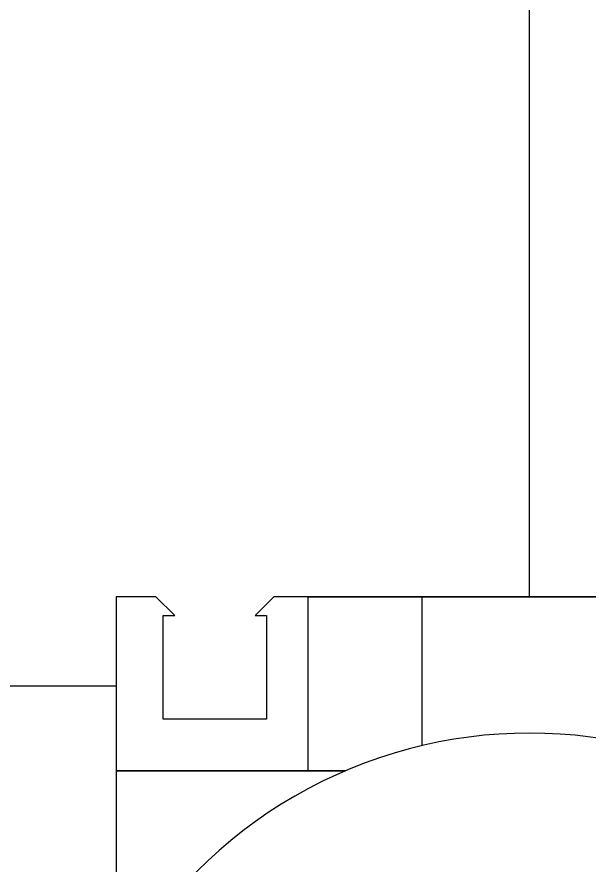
# Model space of a CAD drawing. Header units: millimetres. Extents: x 256 to 2599, y 626 to 1192.
# Drawn here: x 1899.62 to 1904.44, y 841.58 to 848.72 of the extents above; entities that cross this region are included whole.
import ezdxf

# ---------------------------------------------------------------- set-up
doc = ezdxf.new("R2010")
doc.units = ezdxf.units.MM
for name, color, linetype in [('Aria compressa', 140, 'Continuous'), ('MAIN-1', 7, 'Continuous'), ('MAIN-2', 7, 'Continuous')]:
    doc.layers.add(name, color=color, linetype=linetype)
doc.styles.add('PNP_LTYPE', font='txt.shx')
doc.linetypes.add('ISO-GENERAL', pattern='A,5,["/",PNP_LTYPE,S=1.5,R=0,X=0,Y=-0.75],-0.0001', length=5.0001)

msp = doc.modelspace()

# ---------------------------------------------------------------- linework, layer by layer
at = {"layer": 'Aria compressa', "linetype": 'ISO-GENERAL'}
msp.add_line((1903.9371, 843.8395), (1903.9371, 850.6288), dxfattribs=at)
at = {"layer": 'MAIN-1'}
for p, q in [((1900.4538, 843.8395), (1900.4538, 842.3749)), ((1900.4538, 843.0874), (1896.9705, 843.0874)), ((1902.3858, 842.3749), (1900.4538, 842.3749)), ((1900.4538, 842.3749), (1900.4538, 840.6134)), ((1900.4538, 842.3749), (1902.3858, 842.3749))]:
    msp.add_line(p, q, dxfattribs=at)
at = {"layer": 'MAIN-2'}
for p, q in [((1900.4538, 843.8395), (1900.4538, 843.8395)), ((1900.788, 843.8395), (1900.4538, 843.8395)), ((1900.788, 843.8395), (1900.788, 843.8395)), ((1900.9464, 843.6811), (1900.788, 843.8395)), ((1901.7821, 843.8395), (1901.6237, 843.6811)), ((1901.7821, 843.8395), (1901.7821, 843.8395)), ((1902.0688, 843.8395), (1901.7821, 843.8395)), ((1902.0688, 843.8395), (1902.0688, 843.8395)), ((1902.0688, 843.8395), (1902.0688, 843.8395)), ((1905.8054, 843.8395), (1902.0688, 843.8395)), ((1902.0688, 843.8395), (1902.0688, 842.3749)), ((1902.0688, 843.8395), (1905.8054, 843.8395)), ((1902.0688, 843.8395), (1905.8054, 843.8395)), ((1903.031, 842.5865), (1903.031, 843.8395)), ((1900.8496, 843.6811), (1900.8496, 843.6811)), ((1900.8496, 842.8103), (1900.8496, 843.6811)), ((1900.8496, 843.6811), (1900.9464, 843.6811)), ((1900.9464, 843.6811), (1900.9464, 843.6811)), ((1901.6237, 843.6811), (1901.6237, 843.6811)), ((1901.6237, 843.6811), (1901.7205, 843.6811)), ((1901.7205, 843.6811), (1901.7205, 843.6811)), ((1901.7205, 843.6811), (1901.7205, 842.8103)), ((1900.8496, 842.8103), (1900.8496, 842.8103)), ((1901.7205, 842.8103), (1900.8496, 842.8103)), ((1901.7205, 842.8103), (1901.7205, 842.8103)), ((1900.4538, 842.3749), (1900.4538, 842.3749)), ((1900.4538, 842.3749), (1900.4538, 842.3749)), ((1900.4538, 842.3749), (1900.4538, 842.3749)), ((1900.4538, 842.3749), (1900.4538, 842.3749)), ((1902.0688, 842.3749), (1902.0688, 842.3749)), ((1902.0688, 842.3749), (1902.0688, 842.3749)), ((1902.0688, 842.3749), (1902.0688, 842.3749)), ((1902.0688, 842.3749), (1902.0688, 842.3749))]:
    msp.add_line(p, q, dxfattribs=at)
msp.add_arc((1903.9371, 838.7333), 3.9583, 359.99998, 180.00002, dxfattribs=at)

doc.saveas('drawing.dxf')
